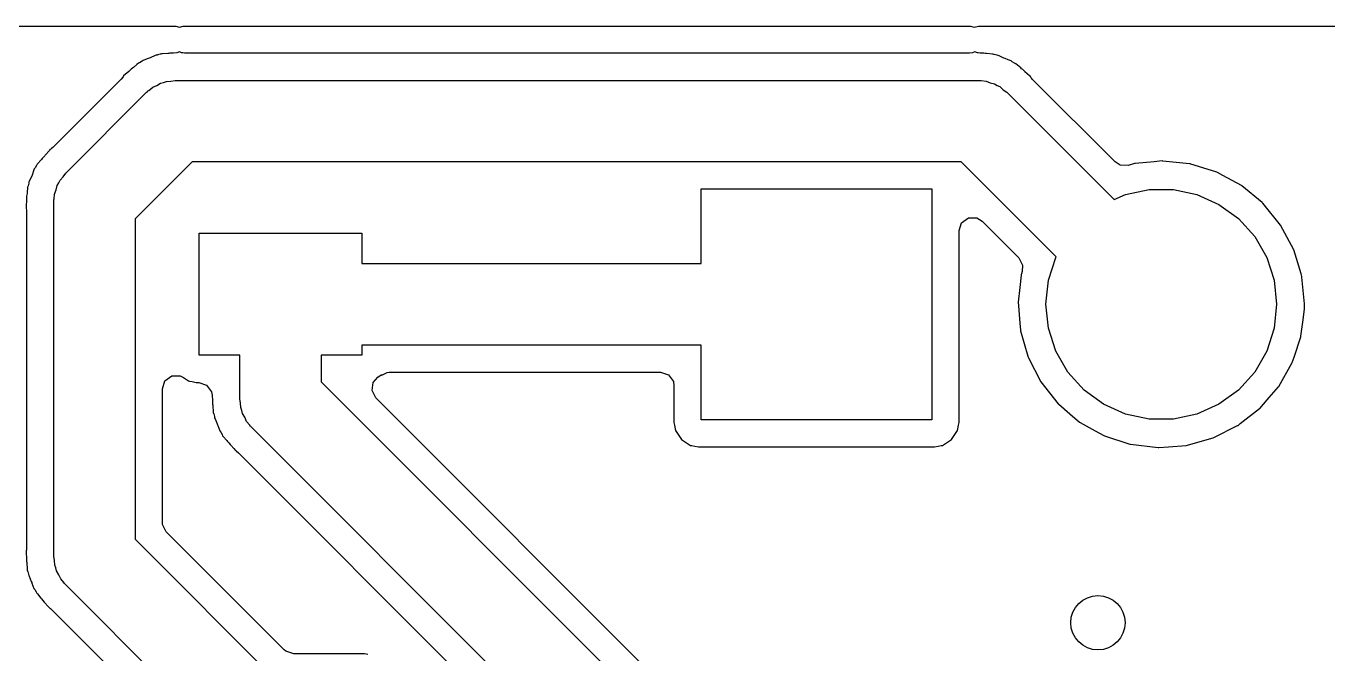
# Model space of a CAD drawing. Extents: x -27 to 355, y -108 to 35.
# Drawn here: x 234.13 to 243.72, y 29.8 to 34.42 of the extents above; entities that cross this region are included whole.
import ezdxf

# ---------------------------------------------------------------- set-up
doc = ezdxf.new("R2010")
doc.units = 0
doc.layers.add('BLACK', color=7, linetype='CONTINUOUS')

msp = doc.modelspace()

# ---------------------------------------------------------------- linework, layer by layer
at = {"layer": 'BLACK', "linetype": 'CONTINUOUS'}
for p, q in [((233.417, 34.4245), (235.23, 34.4245)), ((235.23, 34.4245), (235.255, 34.4166)), ((235.255, 34.4166), (235.283, 34.4245)), ((235.283, 34.4245), (241.084, 34.4245)), ((241.084, 34.4245), (241.112, 34.4155)), ((241.112, 34.4155), (241.143, 34.4245)), ((241.143, 34.4245), (258.752, 34.4245)), ((234.953, 34.1505), (234.942, 34.1413)), ((234.962, 34.1547), (234.953, 34.1505)), ((234.98, 34.1649), (234.962, 34.1547)), ((234.988, 34.171), (234.98, 34.1649)), ((235.019, 34.182), (234.988, 34.171)), ((235.033, 34.1871), (235.019, 34.182)), ((235.04, 34.1901), (235.033, 34.1871)), ((235.077, 34.2069), (235.04, 34.1901)), ((235.084, 34.2098), (235.077, 34.2069)), ((235.077, 34.2069), (235.077, 34.2069)), ((235.091, 34.2108), (235.084, 34.2098)), ((235.093, 34.2112), (235.091, 34.2108)), ((235.091, 34.2108), (235.091, 34.2108)), ((235.094, 34.2113), (235.093, 34.2112)), ((235.113, 34.2162), (235.094, 34.2113)), ((235.116, 34.2173), (235.113, 34.2162)), ((235.123, 34.2197), (235.116, 34.2173)), ((235.116, 34.2173), (235.116, 34.2173)), ((235.13, 34.2201), (235.123, 34.2197)), ((235.17, 34.2226), (235.13, 34.2201)), ((235.13, 34.2201), (235.13, 34.2201)), ((235.178, 34.2234), (235.17, 34.2226)), ((235.186, 34.2245), (235.178, 34.2234)), ((235.19, 34.225), (235.186, 34.2245)), ((235.186, 34.2245), (235.186, 34.2245)), ((235.206, 34.225), (235.19, 34.225)), ((235.212, 34.2252), (235.206, 34.225)), ((235.236, 34.2267), (235.212, 34.2252)), ((235.257, 34.2342), (235.236, 34.2267)), ((235.266, 34.2303), (235.257, 34.2342)), ((235.266, 34.2285), (235.266, 34.2303)), ((235.271, 34.2275), (235.266, 34.2285)), ((235.274, 34.2271), (235.271, 34.2275)), ((235.275, 34.2268), (235.274, 34.2271)), ((235.28, 34.2264), (235.275, 34.2268)), ((235.293, 34.225), (235.28, 34.2264)), ((235.28, 34.2264), (235.28, 34.2264)), ((241.077, 34.225), (235.293, 34.225)), ((241.098, 34.2272), (241.077, 34.225)), ((241.105, 34.2287), (241.098, 34.2272)), ((241.117, 34.2343), (241.105, 34.2287)), ((241.136, 34.2268), (241.117, 34.2343)), ((241.141, 34.2264), (241.136, 34.2268)), ((241.156, 34.2253), (241.141, 34.2264)), ((241.163, 34.225), (241.156, 34.2253)), ((241.179, 34.225), (241.163, 34.225)), ((241.183, 34.2244), (241.179, 34.225)), ((241.194, 34.2228), (241.183, 34.2244)), ((241.183, 34.2244), (241.183, 34.2244)), ((241.202, 34.2219), (241.194, 34.2228)), ((241.249, 34.2184), (241.202, 34.2219)), ((241.256, 34.2159), (241.249, 34.2184)), ((241.259, 34.2148), (241.256, 34.2159)), ((241.256, 34.2159), (241.256, 34.2159)), ((241.278, 34.2096), (241.259, 34.2148)), ((241.281, 34.2092), (241.278, 34.2096)), ((241.281, 34.2091), (241.281, 34.2092)), ((241.288, 34.2081), (241.281, 34.2091)), ((241.295, 34.2051), (241.288, 34.2081)), ((241.331, 34.1878), (241.295, 34.2051)), ((241.295, 34.2051), (241.295, 34.2051)), ((241.339, 34.1847), (241.331, 34.1878)), ((241.362, 34.1762), (241.339, 34.1847)), ((241.383, 34.168), (241.362, 34.1762)), ((241.392, 34.1619), (241.383, 34.168)), ((241.409, 34.1515), (241.392, 34.1619)), ((241.418, 34.1471), (241.409, 34.1515)), ((234.844, 34.0569), (234.841, 34.051)), ((234.882, 34.0895), (234.844, 34.0569)), ((234.888, 34.0945), (234.882, 34.0895)), ((234.899, 34.106), (234.888, 34.0945)), ((234.91, 34.1142), (234.899, 34.106)), ((234.911, 34.1145), (234.91, 34.1142)), ((234.917, 34.1194), (234.911, 34.1145)), ((234.942, 34.1413), (234.917, 34.1194)), ((241.454, 34.1156), (241.418, 34.1471)), ((241.46, 34.1106), (241.454, 34.1156)), ((241.469, 34.1038), (241.46, 34.1106)), ((241.481, 34.092), (241.469, 34.1038)), ((241.485, 34.0878), (241.481, 34.092)), ((241.52, 34.0569), (241.485, 34.0878)), ((241.526, 34.0522), (241.52, 34.0569)), ((241.52, 34.0569), (241.52, 34.0569)), ((234.827, 34.0335), (234.324, 33.5304)), ((234.84, 34.0497), (234.827, 34.0335)), ((234.841, 34.051), (234.84, 34.0497)), ((235.031, 33.9509), (235.059, 33.9738)), ((235.059, 33.9738), (235.089, 33.9869)), ((235.089, 33.9869), (235.117, 34.0044)), ((235.117, 34.0044), (235.139, 34.0084)), ((235.139, 34.0084), (235.16, 34.0172)), ((235.16, 34.0172), (235.193, 34.0184)), ((235.193, 34.0184), (235.225, 34.0245)), ((235.225, 34.0245), (241.14, 34.0245)), ((241.14, 34.0245), (241.151, 34.0235)), ((241.151, 34.0235), (241.155, 34.0242)), ((241.155, 34.0242), (241.163, 34.0223)), ((241.163, 34.0223), (241.199, 34.0188)), ((241.199, 34.0188), (241.23, 34.0065)), ((241.23, 34.0065), (241.262, 33.9988)), ((241.262, 33.9988), (241.28, 33.9863)), ((241.28, 33.9863), (241.301, 33.9781)), ((241.301, 33.9781), (241.325, 33.9555)), ((241.529, 34.0463), (241.526, 34.0522)), ((241.534, 34.0409), (241.529, 34.0463)), ((241.542, 34.0309), (241.534, 34.0409)), ((241.534, 34.0409), (241.534, 34.0409)), ((242.149, 33.4236), (241.542, 34.0309)), ((234.418, 33.3412), (235.013, 33.9366)), ((235.013, 33.9366), (235.021, 33.9431)), ((235.021, 33.9431), (235.024, 33.9468)), ((235.024, 33.9468), (235.031, 33.9509)), ((241.325, 33.9555), (241.353, 33.9366)), ((241.353, 33.9366), (242.143, 33.146)), ((234.298, 33.5088), (234.267, 33.4738)), ((234.302, 33.5141), (234.298, 33.5088)), ((234.298, 33.5088), (234.298, 33.5088)), ((234.308, 33.5179), (234.302, 33.5141)), ((234.314, 33.5224), (234.308, 33.5179)), ((234.324, 33.5304), (234.314, 33.5224)), ((234.314, 33.5224), (234.314, 33.5224)), ((234.203, 33.3974), (234.193, 33.3801)), ((234.207, 33.4066), (234.203, 33.3974)), ((234.239, 33.4423), (234.207, 33.4066)), ((234.244, 33.4485), (234.239, 33.4423)), ((234.251, 33.4575), (234.244, 33.4485)), ((234.263, 33.4693), (234.251, 33.4575)), ((234.267, 33.4738), (234.263, 33.4693)), ((235.35, 33.4245), (234.93, 33.0048)), ((241.016, 33.4245), (235.35, 33.4245)), ((241.716, 32.7249), (241.016, 33.4245)), ((242.186, 33.4003), (242.149, 33.4236)), ((242.247, 33.3986), (242.186, 33.4003)), ((242.292, 33.4119), (242.247, 33.3986)), ((242.297, 33.4123), (242.292, 33.4119)), ((242.437, 33.4251), (242.297, 33.4123)), ((242.297, 33.4123), (242.297, 33.4123)), ((242.497, 33.4306), (242.437, 33.4251)), ((242.502, 33.4301), (242.497, 33.4306)), ((242.697, 33.4095), (242.502, 33.4301)), ((242.502, 33.4301), (242.502, 33.4301)), ((242.702, 33.409), (242.697, 33.4095)), ((242.697, 33.4095), (242.697, 33.4095)), ((242.707, 33.4076), (242.702, 33.409)), ((242.796, 33.3801), (242.707, 33.4076)), ((242.707, 33.4076), (242.707, 33.4076)), ((234.167, 33.32), (234.149, 33.2832)), ((234.17, 33.3273), (234.167, 33.32)), ((234.184, 33.3652), (234.17, 33.3273)), ((234.186, 33.3718), (234.184, 33.3652)), ((234.193, 33.3801), (234.186, 33.3718)), ((234.368, 33.2688), (234.376, 33.2893)), ((234.376, 33.2893), (234.399, 33.3137)), ((234.399, 33.3137), (234.418, 33.3412)), ((242.899, 33.3481), (242.796, 33.3801)), ((242.903, 33.3458), (242.899, 33.3481)), ((242.944, 33.3239), (242.903, 33.3458)), ((242.903, 33.3458), (242.903, 33.3458)), ((243.08, 33.2501), (242.944, 33.3239)), ((234.133, 33.1901), (234.132, 33.1822)), ((234.136, 33.2376), (234.133, 33.1973)), ((234.133, 33.1973), (234.133, 33.1901)), ((234.14, 33.2472), (234.136, 33.2376)), ((234.145, 33.2667), (234.14, 33.2472)), ((234.146, 33.2769), (234.145, 33.2699)), ((234.145, 33.2699), (234.145, 33.2699)), ((234.145, 33.2699), (234.145, 33.2667)), ((234.149, 33.2832), (234.146, 33.2769)), ((234.149, 33.2832), (234.149, 33.2832)), ((234.336, 33.1873), (234.348, 33.2182)), ((234.348, 33.2182), (234.356, 33.2506)), ((234.356, 33.2506), (234.368, 33.2688)), ((239.1, 32.675), (239.1, 33.225)), ((239.1, 33.225), (240.8, 33.225)), ((240.8, 33.225), (240.8, 31.525)), ((242.227, 33.1834), (242.401, 33.2203)), ((242.401, 33.2203), (242.579, 33.2203)), ((242.579, 33.2203), (242.753, 33.1834)), ((243.084, 33.247), (243.08, 33.2501)), ((243.232, 33.125), (243.084, 33.247)), ((243.084, 33.247), (243.084, 33.247)), ((234.129, 33.1445), (234.126, 33.0946)), ((234.126, 33.0946), (234.127, 33.0877)), ((234.13, 33.1718), (234.129, 33.168)), ((234.129, 33.168), (234.129, 33.1518)), ((234.129, 33.1518), (234.129, 33.1445)), ((234.132, 33.1822), (234.13, 33.1718)), ((234.13, 33.1718), (234.13, 33.1718)), ((234.33, 33.1437), (234.332, 33.1514)), ((234.331, 33.1391), (234.33, 33.1437)), ((234.33, 33.129), (234.331, 33.1391)), ((234.33, 30.52), (234.33, 33.129)), ((234.332, 33.1514), (234.336, 33.1873)), ((242.143, 33.146), (242.227, 33.1834)), ((242.753, 33.1834), (242.915, 33.1111)), ((242.915, 33.1111), (243.059, 33.0067)), ((243.239, 33.1188), (243.232, 33.125)), ((243.369, 32.9592), (243.239, 33.1188)), ((234.127, 33.0877), (234.127, 33.0877)), ((234.127, 33.0877), (234.127, 33.0862)), ((234.127, 33.0862), (234.129, 33.0656)), ((234.129, 33.0656), (234.129, 30.5872)), ((234.93, 33.0048), (234.93, 30.6443)), ((241.019, 32.9759), (241.069, 33.0118)), ((241.069, 33.0118), (241.13, 33.0118)), ((241.13, 33.0118), (241.17, 32.9877)), ((243.059, 33.0067), (243.178, 32.8746)), ((241, 32.9177), (241.019, 32.9759)), ((241, 31.5053), (241, 32.9177)), ((241.17, 32.9877), (241.44, 32.7169)), ((243.466, 32.7773), (243.369, 32.9592)), ((235.4, 32), (235.4, 32.9)), ((235.4, 32.9), (236.6, 32.9)), ((236.6, 32.9), (236.6, 32.675)), ((243.178, 32.8746), (243.267, 32.7207)), ((241.44, 32.7169), (241.468, 32.6624)), ((241.659, 32.5517), (241.713, 32.7207)), ((241.713, 32.7207), (241.716, 32.7249)), ((243.267, 32.7207), (243.321, 32.5517)), ((243.485, 32.7133), (243.466, 32.7773)), ((243.52, 32.5991), (243.485, 32.7133)), ((236.6, 32.675), (239.1, 32.675)), ((241.465, 32.617), (241.459, 32.5991)), ((241.468, 32.6624), (241.465, 32.617)), ((241.457, 32.5897), (241.447, 32.4979)), ((241.459, 32.5991), (241.457, 32.5945)), ((241.457, 32.5945), (241.457, 32.5897)), ((241.457, 32.5897), (241.457, 32.5897)), ((241.64, 32.375), (241.659, 32.5517)), ((243.321, 32.5517), (243.34, 32.375)), ((243.525, 32.58), (243.52, 32.5991)), ((243.526, 32.5752), (243.525, 32.58)), ((243.545, 32.3778), (243.526, 32.5752)), ((243.526, 32.5752), (243.526, 32.5752)), ((241.447, 32.4979), (241.435, 32.3897)), ((241.435, 32.3897), (241.437, 32.3627)), ((241.437, 32.3627), (241.447, 32.237)), ((241.659, 32.1983), (241.64, 32.375)), ((243.34, 32.375), (243.321, 32.1983)), ((243.535, 32.2614), (243.545, 32.3428)), ((243.546, 32.375), (243.545, 32.3778)), ((243.545, 32.3455), (243.546, 32.375)), ((243.545, 32.3428), (243.545, 32.3455)), ((241.447, 32.237), (241.452, 32.1844)), ((243.519, 32.1411), (243.535, 32.2614)), ((241.452, 32.1844), (241.453, 32.1798)), ((241.453, 32.1798), (241.453, 32.1798)), ((241.453, 32.1798), (241.507, 31.9922)), ((241.713, 32.0293), (241.659, 32.1983)), ((243.321, 32.1983), (243.267, 32.0293)), ((243.468, 31.9864), (243.518, 32.1365)), ((243.518, 32.1365), (243.519, 32.1411)), ((243.518, 32.1365), (243.518, 32.1365)), ((239.1, 32.075), (236.6, 32.075)), ((236.6, 32.075), (236.6, 32)), ((239.1, 31.525), (239.1, 32.075)), ((235.7, 32), (235.4, 32)), ((235.7, 31.68), (235.7, 32)), ((236.6, 32), (236.3, 32)), ((236.3, 32), (236.3, 31.8043)), ((241.507, 31.9922), (241.509, 31.9864)), ((241.509, 31.9864), (241.511, 31.9821)), ((241.511, 31.9821), (241.512, 31.9803)), ((241.512, 31.9803), (241.603, 31.8032)), ((241.802, 31.8754), (241.713, 32.0293)), ((243.267, 32.0293), (243.178, 31.8754)), ((243.452, 31.9415), (243.454, 31.9457)), ((243.454, 31.9457), (243.468, 31.9864)), ((235.149, 31.8119), (235.199, 31.8479)), ((235.199, 31.8479), (235.26, 31.8479)), ((235.26, 31.8479), (235.285, 31.836)), ((236.718, 31.8375), (236.743, 31.8546)), ((236.743, 31.8546), (236.745, 31.8554)), ((236.745, 31.8554), (236.746, 31.8528)), ((236.746, 31.8528), (236.786, 31.8733)), ((236.786, 31.8733), (236.802, 31.8745)), ((236.802, 31.8745), (238.8, 31.8745)), ((238.8, 31.8745), (238.859, 31.8556)), ((238.859, 31.8556), (238.895, 31.8061)), ((241.921, 31.7433), (241.802, 31.8754)), ((243.178, 31.8754), (243.059, 31.7433)), ((243.355, 31.7707), (243.452, 31.9414)), ((243.452, 31.9414), (243.452, 31.9415)), ((235.13, 31.7537), (235.149, 31.8119)), ((235.13, 30.7683), (235.13, 31.7537)), ((235.285, 31.836), (235.322, 31.8111)), ((235.322, 31.8111), (235.331, 31.8092)), ((235.331, 31.8092), (235.331, 31.8092)), ((235.331, 31.8092), (235.349, 31.8057)), ((235.349, 31.8057), (235.38, 31.7995)), ((235.38, 31.7995), (235.398, 31.7995)), ((235.398, 31.7995), (235.456, 31.7806)), ((235.456, 31.7806), (235.492, 31.7311)), ((236.3, 31.8043), (238.812, 29.2919)), ((236.675, 31.7397), (236.684, 31.8001)), ((236.684, 31.8001), (236.718, 31.8375)), ((238.895, 31.8061), (238.899, 31.7755)), ((238.899, 31.7755), (238.899, 31.5053)), ((241.603, 31.8032), (241.731, 31.6417)), ((243.286, 31.6898), (243.353, 31.7665)), ((243.353, 31.7665), (243.355, 31.7707)), ((235.492, 31.7311), (235.497, 31.7066)), ((235.497, 31.7066), (235.499, 31.6669)), ((235.499, 31.6669), (235.499, 31.6608)), ((235.499, 31.6608), (235.499, 31.6441)), ((235.706, 31.6473), (235.7, 31.68)), ((236.703, 31.6852), (236.675, 31.7397)), ((238.866, 29.5214), (236.703, 31.6852)), ((242.065, 31.6389), (241.921, 31.7433)), ((243.059, 31.7433), (242.915, 31.6389)), ((243.229, 31.6231), (243.286, 31.6898)), ((235.499, 31.6441), (235.5, 31.6406)), ((235.5, 31.6406), (235.5, 31.6406)), ((235.5, 31.6406), (235.501, 31.6329)), ((235.501, 31.6329), (235.502, 31.625)), ((235.502, 31.625), (235.504, 31.5856)), ((235.504, 31.5856), (235.505, 31.5775)), ((235.505, 31.5775), (235.507, 31.5708)), ((235.507, 31.5708), (235.507, 31.5708)), ((235.507, 31.5708), (235.508, 31.5678)), ((235.508, 31.5678), (235.513, 31.5482)), ((235.707, 31.614), (235.706, 31.6473)), ((235.716, 31.5937), (235.707, 31.614)), ((235.72, 31.572), (235.716, 31.5937)), ((235.738, 31.5437), (235.72, 31.572)), ((241.731, 31.6417), (241.734, 31.6386)), ((241.734, 31.6386), (241.734, 31.6386)), ((241.734, 31.6386), (241.817, 31.5682)), ((241.817, 31.5682), (241.888, 31.5082)), ((242.227, 31.5666), (242.065, 31.6389)), ((242.401, 31.5297), (242.227, 31.5666)), ((242.753, 31.5666), (242.579, 31.5297)), ((242.915, 31.6389), (242.753, 31.5666)), ((243.072, 31.4962), (243.214, 31.6076)), ((243.214, 31.6076), (243.218, 31.6106)), ((243.214, 31.6076), (243.214, 31.6076)), ((243.218, 31.6106), (243.229, 31.6231)), ((235.513, 31.5482), (235.513, 31.5465)), ((235.513, 31.5465), (235.515, 31.5381)), ((235.515, 31.5381), (235.518, 31.5317)), ((235.518, 31.5317), (235.518, 31.5317)), ((235.518, 31.5317), (235.534, 31.4947)), ((235.534, 31.4947), (235.537, 31.4874)), ((235.537, 31.4874), (235.539, 31.4837)), ((235.539, 31.4837), (235.554, 31.4426)), ((235.751, 31.5131), (235.738, 31.5437)), ((235.774, 31.4853), (235.751, 31.5131)), ((235.778, 31.4785), (235.774, 31.4853)), ((235.781, 31.4757), (235.778, 31.4785)), ((235.788, 31.4679), (235.781, 31.4757)), ((238.476, 28.7797), (235.788, 31.4679)), ((238.899, 31.5053), (238.904, 31.4849)), ((238.904, 31.4849), (238.909, 31.4573)), ((240.8, 31.525), (239.1, 31.525)), ((240.991, 31.4573), (240.996, 31.4849)), ((240.996, 31.4849), (241, 31.5053)), ((241.888, 31.5082), (241.892, 31.5058)), ((241.892, 31.5058), (241.892, 31.5058)), ((241.892, 31.5058), (242.004, 31.4432)), ((242.579, 31.5297), (242.401, 31.5297)), ((242.876, 31.393), (243.051, 31.4816)), ((243.051, 31.4816), (243.056, 31.4837)), ((243.051, 31.4816), (243.051, 31.4816)), ((243.056, 31.4837), (243.072, 31.4962)), ((235.554, 31.4426), (235.56, 31.4343)), ((235.56, 31.4343), (235.57, 31.4169)), ((235.57, 31.4169), (235.574, 31.4076)), ((235.574, 31.4076), (235.579, 31.4022)), ((235.579, 31.4022), (235.605, 31.3715)), ((235.605, 31.3715), (235.61, 31.3653)), ((238.909, 31.4573), (238.911, 31.4468)), ((238.911, 31.4468), (238.955, 31.3804)), ((238.955, 31.3804), (239.022, 31.3361)), ((240.878, 31.3361), (240.945, 31.3804)), ((240.945, 31.3804), (240.989, 31.4468)), ((240.989, 31.4468), (240.991, 31.4573)), ((242.004, 31.4432), (242.067, 31.4077)), ((242.067, 31.4077), (242.072, 31.4062)), ((242.072, 31.4062), (242.259, 31.3455)), ((242.673, 31.3355), (242.872, 31.3909)), ((242.872, 31.3909), (242.876, 31.393)), ((242.876, 31.393), (242.876, 31.393)), ((235.61, 31.3653), (235.619, 31.3537)), ((235.619, 31.3537), (235.63, 31.3422)), ((235.63, 31.3422), (235.635, 31.3368)), ((235.635, 31.3368), (235.656, 31.3124)), ((235.656, 31.3124), (235.668, 31.299)), ((235.668, 31.299), (235.674, 31.2951)), ((235.674, 31.2951), (235.675, 31.2943)), ((235.675, 31.2943), (235.691, 31.2812)), ((235.691, 31.2812), (238.287, 28.6854)), ((239.022, 31.3361), (239.031, 31.3342)), ((239.031, 31.3342), (239.031, 31.3342)), ((239.031, 31.3342), (239.054, 31.3297)), ((239.054, 31.3297), (239.08, 31.3245)), ((239.08, 31.3245), (240.82, 31.3245)), ((240.82, 31.3245), (240.846, 31.3297)), ((240.846, 31.3297), (240.869, 31.3342)), ((240.869, 31.3342), (240.878, 31.3361)), ((240.869, 31.3342), (240.869, 31.3342)), ((242.259, 31.3455), (242.259, 31.3455)), ((242.259, 31.3455), (242.263, 31.344)), ((242.263, 31.344), (242.468, 31.3196)), ((242.468, 31.3196), (242.473, 31.32)), ((242.473, 31.32), (242.543, 31.3254)), ((242.473, 31.32), (242.473, 31.32)), ((242.543, 31.3254), (242.673, 31.3355)), ((235.132, 30.7528), (235.13, 30.7683)), ((235.159, 30.6983), (235.132, 30.7528)), ((236.028, 29.8295), (235.159, 30.6983)), ((234.93, 30.6443), (235.974, 29.6)), ((234.128, 30.5674), (234.126, 30.5606)), ((234.126, 30.5606), (234.127, 30.5423)), ((234.127, 30.5423), (234.129, 30.5069)), ((234.129, 30.5872), (234.128, 30.5745)), ((234.128, 30.5745), (234.128, 30.5745)), ((234.128, 30.5745), (234.128, 30.5674)), ((234.129, 30.5069), (234.129, 30.5008)), ((234.336, 30.4873), (234.33, 30.52)), ((234.129, 30.5008), (234.129, 30.4841)), ((234.129, 30.4841), (234.13, 30.4806)), ((234.13, 30.4806), (234.13, 30.4806)), ((234.13, 30.4806), (234.131, 30.4729)), ((234.131, 30.4729), (234.132, 30.465)), ((234.132, 30.465), (234.134, 30.4283)), ((234.134, 30.4283), (234.135, 30.4175)), ((234.135, 30.4175), (234.137, 30.4108)), ((234.137, 30.4108), (234.137, 30.4108)), ((234.137, 30.4108), (234.138, 30.4078)), ((234.337, 30.454), (234.336, 30.4873)), ((234.346, 30.4337), (234.337, 30.454)), ((234.35, 30.412), (234.346, 30.4337)), ((234.368, 30.3837), (234.35, 30.412)), ((234.138, 30.4078), (234.143, 30.3882)), ((234.143, 30.3882), (234.145, 30.3781)), ((234.145, 30.3781), (234.148, 30.3717)), ((234.148, 30.3717), (234.148, 30.3717)), ((234.148, 30.3717), (234.164, 30.3347)), ((234.164, 30.3347), (234.167, 30.3274)), ((234.167, 30.3274), (234.169, 30.3222)), ((234.169, 30.3222), (234.184, 30.2826)), ((234.381, 30.3531), (234.368, 30.3837)), ((234.404, 30.3253), (234.381, 30.3531)), ((234.408, 30.3185), (234.404, 30.3253)), ((234.411, 30.3157), (234.408, 30.3185)), ((234.418, 30.3079), (234.411, 30.3157)), ((234.184, 30.2826), (234.19, 30.2743)), ((234.19, 30.2743), (234.2, 30.2569)), ((234.2, 30.2569), (234.204, 30.2476)), ((234.204, 30.2476), (234.209, 30.2416)), ((234.209, 30.2416), (234.235, 30.2115)), ((235.4, 29.3257), (234.418, 30.3079)), ((234.235, 30.2115), (234.24, 30.2053)), ((234.24, 30.2053), (234.249, 30.1937)), ((234.249, 30.1937), (234.26, 30.1822)), ((234.26, 30.1822), (234.265, 30.1768)), ((234.265, 30.1768), (234.287, 30.151)), ((234.287, 30.151), (234.298, 30.139)), ((234.298, 30.139), (234.304, 30.1351)), ((234.304, 30.1351), (234.305, 30.1343)), ((234.305, 30.1343), (234.321, 30.1212)), ((234.321, 30.1212), (235.171, 29.2717)), ((236.04, 29.8194), (236.028, 29.8295)), ((236.098, 29.8005), (236.04, 29.8194)), ((236.62, 29.8005), (236.098, 29.8005)), ((236.645, 29.7955), (236.62, 29.8005))]:
    msp.add_line(p, q, dxfattribs=at)
at = {"layer": 'BLACK'}
msp.add_circle((242.023, 30.0298), 0.2, dxfattribs=at)

doc.saveas('drawing.dxf')
